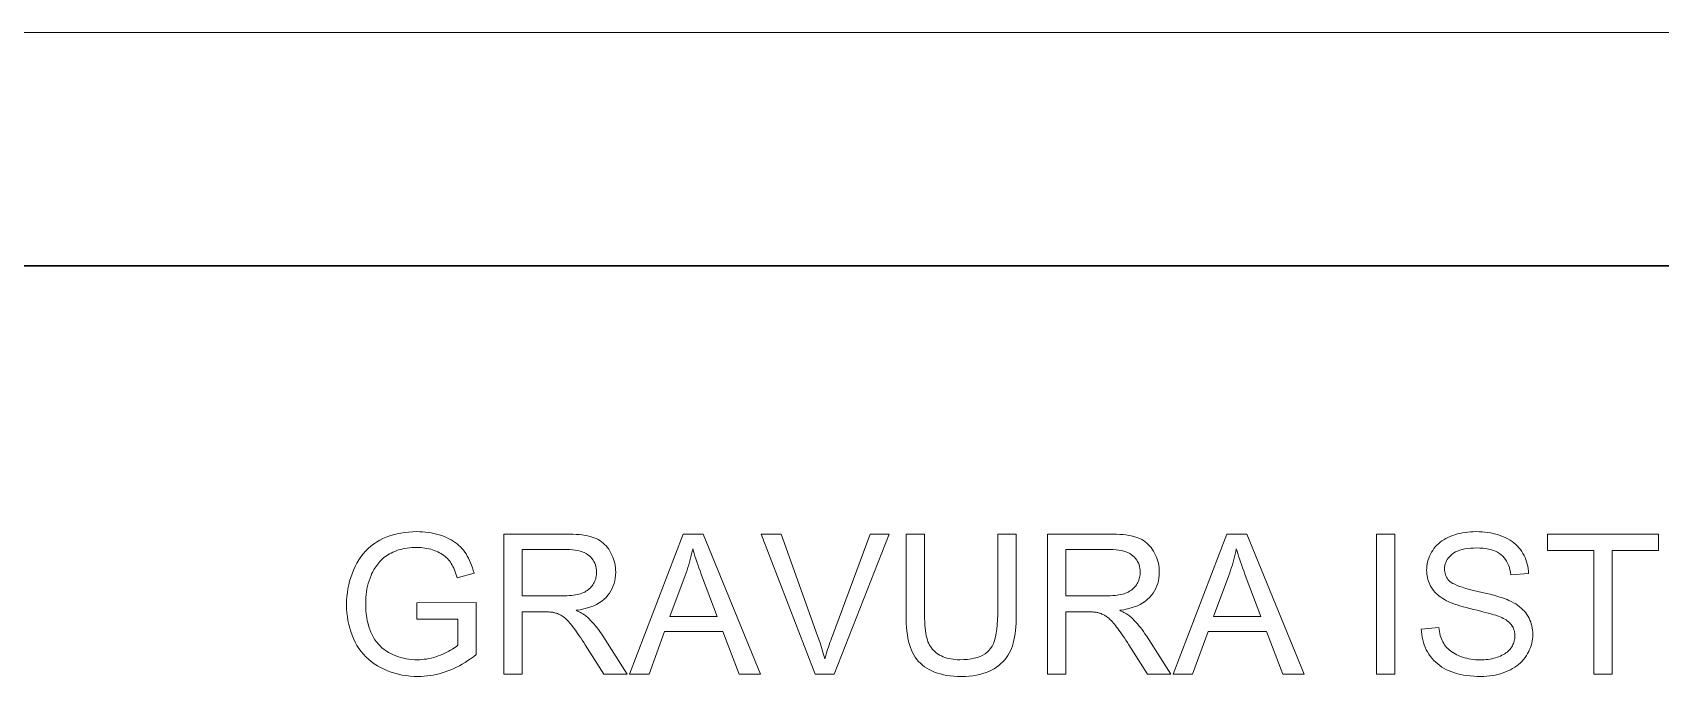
# Model space of a CAD drawing. Extents: x 0 to 297, y 0 to 420.
# Drawn here: x 213.08 to 247.94, y 406.21 to 420 of the extents above; entities that cross this region are included whole.
import ezdxf

# ---------------------------------------------------------------- set-up
doc = ezdxf.new("R2010")
doc.units = 0

msp = doc.modelspace()

# ---------------------------------------------------------------- linework, layer by layer
at = {"color": 7, "lineweight": 13}
msp.add_line((0, 420), (297, 420), dxfattribs=at)
at = {"color": 7, "lineweight": 30}
msp.add_line((20, 415), (292, 415), dxfattribs=at)
at = {"color": 7, "lineweight": 13}
for points in [[(221.306, 407.433), (221.306, 407.785), (222.576, 407.787), (222.576, 406.674), (222.518, 406.629), (222.459, 406.585), (222.399, 406.545), (222.339, 406.506), (222.279, 406.47), (222.219, 406.436), (222.158, 406.404), (222.096, 406.375), (222.035, 406.348), (221.973, 406.323), (221.91, 406.301), (221.848, 406.281), (221.785, 406.263), (221.721, 406.248), (221.658, 406.235), (221.594, 406.224), (221.529, 406.216), (221.465, 406.21), (221.4, 406.207), (221.334, 406.205), (221.247, 406.207), (221.161, 406.213), (221.076, 406.223), (220.994, 406.236), (220.912, 406.253), (220.833, 406.274), (220.755, 406.298), (220.679, 406.327), (220.604, 406.359), (220.531, 406.395), (220.461, 406.434), (220.394, 406.477), (220.33, 406.524), (220.27, 406.573), (220.214, 406.626), (220.161, 406.683), (220.112, 406.742), (220.066, 406.806), (220.024, 406.872), (219.986, 406.942), (219.951, 407.015), (219.919, 407.089), (219.892, 407.165), (219.868, 407.242), (219.848, 407.321), (219.831, 407.402), (219.818, 407.485), (219.809, 407.569), (219.803, 407.655), (219.802, 407.742), (219.803, 407.829), (219.809, 407.915), (219.818, 408), (219.831, 408.083), (219.847, 408.166), (219.867, 408.247), (219.891, 408.327), (219.919, 408.406), (219.95, 408.483), (219.985, 408.56), (220.023, 408.634), (220.064, 408.704), (220.109, 408.77), (220.157, 408.832), (220.208, 408.891), (220.262, 408.945), (220.32, 408.996), (220.381, 409.042), (220.444, 409.085), (220.512, 409.124), (220.581, 409.159), (220.653, 409.19), (220.727, 409.218), (220.803, 409.241), (220.882, 409.262), (220.962, 409.278), (221.044, 409.291), (221.128, 409.3), (221.215, 409.306), (221.304, 409.308), (221.368, 409.307), (221.431, 409.304), (221.493, 409.298), (221.554, 409.291), (221.613, 409.281), (221.672, 409.27), (221.729, 409.256), (221.784, 409.24), (221.839, 409.222), (221.892, 409.202), (221.943, 409.18), (221.993, 409.157), (222.039, 409.132), (222.084, 409.105), (222.126, 409.076), (222.167, 409.046), (222.204, 409.014), (222.24, 408.981), (222.273, 408.946), (222.304, 408.909), (222.333, 408.87), (222.361, 408.829), (222.387, 408.785), (222.412, 408.74), (222.436, 408.692), (222.458, 408.642), (222.478, 408.589), (222.497, 408.534), (222.515, 408.477), (222.531, 408.418), (222.173, 408.319), (222.159, 408.364), (222.145, 408.407), (222.13, 408.448), (222.114, 408.487), (222.098, 408.524), (222.08, 408.559), (222.063, 408.592), (222.044, 408.623), (222.025, 408.652), (222.005, 408.68), (221.985, 408.705), (221.962, 408.73), (221.938, 408.753), (221.911, 408.776), (221.884, 408.797), (221.854, 408.818), (221.823, 408.837), (221.79, 408.856), (221.755, 408.873), (221.719, 408.889), (221.681, 408.904), (221.643, 408.918), (221.604, 408.929), (221.563, 408.94), (221.523, 408.948), (221.481, 408.955), (221.438, 408.961), (221.395, 408.965), (221.351, 408.967), (221.306, 408.968), (221.252, 408.967), (221.2, 408.965), (221.149, 408.961), (221.1, 408.955), (221.052, 408.947), (221.006, 408.938), (220.961, 408.927), (220.917, 408.915), (220.875, 408.901), (220.835, 408.885), (220.796, 408.868), (220.759, 408.85), (220.723, 408.831), (220.688, 408.811), (220.656, 408.789), (220.624, 408.767), (220.595, 408.744), (220.566, 408.719), (220.54, 408.694), (220.515, 408.667), (220.491, 408.64), (220.468, 408.612), (220.447, 408.584), (220.426, 408.555), (220.406, 408.526), (220.388, 408.496), (220.371, 408.465), (220.355, 408.434), (220.339, 408.403), (220.325, 408.371), (220.304, 408.314), (220.284, 408.257), (220.267, 408.199), (220.252, 408.14), (220.239, 408.08), (220.229, 408.02), (220.221, 407.958), (220.215, 407.895), (220.212, 407.831), (220.211, 407.767), (220.212, 407.688), (220.216, 407.612), (220.223, 407.538), (220.233, 407.467), (220.245, 407.398), (220.261, 407.333), (220.278, 407.27), (220.299, 407.209), (220.323, 407.151), (220.349, 407.096), (220.378, 407.043), (220.409, 406.993), (220.443, 406.946), (220.48, 406.902), (220.519, 406.86), (220.56, 406.822), (220.604, 406.786), (220.65, 406.753), (220.699, 406.722), (220.751, 406.695), (220.804, 406.67), (220.858, 406.647), (220.912, 406.628), (220.967, 406.611), (221.023, 406.596), (221.08, 406.585), (221.137, 406.575), (221.194, 406.569), (221.253, 406.565), (221.312, 406.564), (221.363, 406.565), (221.414, 406.568), (221.465, 406.573), (221.516, 406.579), (221.567, 406.588), (221.617, 406.599), (221.667, 406.612), (221.716, 406.627), (221.766, 406.644), (221.815, 406.663), (221.863, 406.683), (221.909, 406.703), (221.952, 406.724), (221.993, 406.744), (222.031, 406.765), (222.067, 406.787), (222.101, 406.808), (222.132, 406.83), (222.161, 406.852), (222.188, 406.875), (222.188, 407.433)], [(223.168, 406.257), (223.168, 409.257), (224.498, 409.257), (224.576, 409.256), (224.651, 409.253), (224.721, 409.249), (224.788, 409.244), (224.851, 409.236), (224.91, 409.228), (224.965, 409.217), (225.017, 409.205), (225.064, 409.191), (225.108, 409.176), (225.149, 409.158), (225.188, 409.139), (225.225, 409.116), (225.261, 409.091), (225.296, 409.064), (225.328, 409.034), (225.359, 409.002), (225.388, 408.967), (225.416, 408.93), (225.441, 408.89), (225.465, 408.849), (225.486, 408.807), (225.505, 408.764), (225.521, 408.72), (225.535, 408.675), (225.546, 408.629), (225.555, 408.583), (225.561, 408.535), (225.565, 408.487), (225.566, 408.438), (225.564, 408.375), (225.558, 408.314), (225.548, 408.256), (225.533, 408.199), (225.515, 408.144), (225.492, 408.091), (225.465, 408.04), (225.434, 407.991), (225.399, 407.945), (225.359, 407.9), (225.316, 407.858), (225.268, 407.819), (225.215, 407.783), (225.158, 407.75), (225.097, 407.721), (225.03, 407.695), (224.96, 407.672), (224.885, 407.652), (224.805, 407.635), (224.721, 407.622), (224.752, 407.606), (224.781, 407.591), (224.809, 407.576), (224.835, 407.561), (224.86, 407.546), (224.883, 407.531), (224.905, 407.517), (224.925, 407.502), (224.943, 407.487), (224.96, 407.472), (224.995, 407.439), (225.029, 407.405), (225.063, 407.369), (225.097, 407.332), (225.13, 407.293), (225.163, 407.252), (225.195, 407.21), (225.227, 407.166), (225.259, 407.12), (225.29, 407.073), (225.812, 406.257), (225.312, 406.257), (224.915, 406.881), (224.881, 406.934), (224.848, 406.984), (224.817, 407.031), (224.786, 407.077), (224.757, 407.119), (224.729, 407.159), (224.702, 407.197), (224.676, 407.232), (224.652, 407.264), (224.629, 407.294), (224.607, 407.322), (224.585, 407.348), (224.564, 407.372), (224.543, 407.395), (224.522, 407.416), (224.502, 407.435), (224.483, 407.453), (224.464, 407.468), (224.445, 407.482), (224.427, 407.495), (224.41, 407.506), (224.392, 407.516), (224.374, 407.526), (224.356, 407.535), (224.338, 407.543), (224.319, 407.551), (224.301, 407.558), (224.283, 407.564), (224.265, 407.57), (224.246, 407.574), (224.232, 407.577), (224.216, 407.58), (224.198, 407.582), (224.178, 407.584), (224.157, 407.585), (224.134, 407.587), (224.11, 407.588), (224.083, 407.588), (224.055, 407.589), (224.025, 407.589), (223.565, 407.589), (223.565, 406.257)], [(225.859, 406.257), (227.011, 409.257), (227.439, 409.257), (228.666, 406.257), (228.214, 406.257), (227.864, 407.165), (226.61, 407.165), (226.28, 406.257)], [(229.841, 406.257), (228.679, 409.257), (229.108, 409.257), (229.888, 407.077), (229.907, 407.025), (229.925, 406.974), (229.942, 406.923), (229.959, 406.873), (229.975, 406.823), (229.99, 406.775), (230.005, 406.727), (230.019, 406.679), (230.033, 406.632), (230.046, 406.586), (230.06, 406.635), (230.074, 406.684), (230.089, 406.733), (230.105, 406.783), (230.121, 406.832), (230.137, 406.881), (230.154, 406.93), (230.171, 406.979), (230.189, 407.028), (230.207, 407.077), (231.018, 409.257), (231.423, 409.257), (230.248, 406.257)], [(233.748, 409.257), (234.145, 409.257), (234.145, 407.523), (234.144, 407.435), (234.141, 407.35), (234.135, 407.269), (234.128, 407.191), (234.119, 407.118), (234.108, 407.048), (234.094, 406.981), (234.079, 406.919), (234.062, 406.86), (234.042, 406.805), (234.02, 406.753), (233.995, 406.703), (233.966, 406.654), (233.934, 406.608), (233.899, 406.564), (233.86, 406.522), (233.818, 406.481), (233.773, 406.443), (233.725, 406.407), (233.673, 406.372), (233.618, 406.341), (233.559, 406.312), (233.498, 406.287), (233.433, 406.266), (233.364, 406.247), (233.292, 406.232), (233.217, 406.22), (233.139, 406.212), (233.057, 406.207), (232.972, 406.205), (232.889, 406.207), (232.81, 406.211), (232.733, 406.219), (232.659, 406.229), (232.589, 406.242), (232.521, 406.258), (232.457, 406.277), (232.396, 406.298), (232.338, 406.323), (232.282, 406.351), (232.23, 406.381), (232.181, 406.414), (232.135, 406.45), (232.093, 406.488), (232.053, 406.529), (232.016, 406.572), (231.982, 406.618), (231.952, 406.666), (231.924, 406.718), (231.9, 406.771), (231.878, 406.828), (231.858, 406.889), (231.841, 406.955), (231.826, 407.024), (231.814, 407.097), (231.803, 407.174), (231.795, 407.255), (231.79, 407.341), (231.786, 407.43), (231.785, 407.523), (231.785, 409.257), (232.182, 409.257), (232.182, 407.525), (232.183, 407.449), (232.185, 407.377), (232.189, 407.309), (232.194, 407.246), (232.2, 407.186), (232.208, 407.13), (232.218, 407.079), (232.229, 407.032), (232.241, 406.988), (232.255, 406.949), (232.27, 406.913), (232.288, 406.879), (232.308, 406.846), (232.33, 406.815), (232.354, 406.785), (232.38, 406.758), (232.408, 406.732), (232.438, 406.707), (232.47, 406.685), (232.504, 406.664), (232.541, 406.645), (232.578, 406.628), (232.618, 406.613), (232.659, 406.6), (232.701, 406.589), (232.745, 406.58), (232.791, 406.573), (232.838, 406.568), (232.887, 406.565), (232.937, 406.564), (233.022, 406.566), (233.102, 406.572), (233.177, 406.581), (233.247, 406.595), (233.312, 406.613), (233.372, 406.635), (233.427, 406.661), (233.477, 406.691), (233.522, 406.724), (233.561, 406.762), (233.597, 406.805), (233.628, 406.856), (233.656, 406.914), (233.681, 406.979), (233.701, 407.052), (233.718, 407.132), (233.731, 407.219), (233.74, 407.314), (233.746, 407.416), (233.748, 407.525)], [(234.812, 406.257), (234.812, 409.257), (236.142, 409.257), (236.22, 409.256), (236.295, 409.253), (236.365, 409.249), (236.432, 409.244), (236.495, 409.236), (236.554, 409.228), (236.609, 409.217), (236.661, 409.205), (236.708, 409.191), (236.752, 409.176), (236.793, 409.158), (236.832, 409.139), (236.869, 409.116), (236.905, 409.091), (236.939, 409.064), (236.972, 409.034), (237.003, 409.002), (237.032, 408.967), (237.059, 408.93), (237.085, 408.89), (237.109, 408.849), (237.13, 408.807), (237.149, 408.764), (237.165, 408.72), (237.179, 408.675), (237.19, 408.629), (237.199, 408.583), (237.205, 408.535), (237.209, 408.487), (237.21, 408.438), (237.208, 408.375), (237.202, 408.314), (237.192, 408.256), (237.177, 408.199), (237.158, 408.144), (237.136, 408.091), (237.109, 408.04), (237.078, 407.991), (237.043, 407.945), (237.003, 407.9), (236.96, 407.858), (236.912, 407.819), (236.859, 407.783), (236.802, 407.75), (236.74, 407.721), (236.674, 407.695), (236.604, 407.672), (236.529, 407.652), (236.449, 407.635), (236.365, 407.622), (236.396, 407.606), (236.425, 407.591), (236.453, 407.576), (236.479, 407.561), (236.504, 407.546), (236.527, 407.531), (236.548, 407.517), (236.569, 407.502), (236.587, 407.487), (236.604, 407.472), (236.639, 407.439), (236.673, 407.405), (236.707, 407.369), (236.741, 407.332), (236.774, 407.293), (236.806, 407.252), (236.839, 407.21), (236.871, 407.166), (236.903, 407.12), (236.934, 407.073), (237.456, 406.257), (236.956, 406.257), (236.559, 406.881), (236.525, 406.934), (236.492, 406.984), (236.461, 407.031), (236.43, 407.077), (236.401, 407.119), (236.373, 407.159), (236.346, 407.197), (236.32, 407.232), (236.296, 407.264), (236.273, 407.294), (236.251, 407.322), (236.229, 407.348), (236.207, 407.372), (236.187, 407.395), (236.166, 407.416), (236.146, 407.435), (236.127, 407.453), (236.108, 407.468), (236.089, 407.482), (236.071, 407.495), (236.053, 407.506), (236.036, 407.516), (236.018, 407.526), (236, 407.535), (235.982, 407.543), (235.963, 407.551), (235.945, 407.558), (235.927, 407.564), (235.909, 407.57), (235.89, 407.574), (235.876, 407.577), (235.86, 407.58), (235.842, 407.582), (235.822, 407.584), (235.801, 407.585), (235.778, 407.587), (235.754, 407.588), (235.727, 407.588), (235.699, 407.589), (235.669, 407.589), (235.209, 407.589), (235.209, 406.257)], [(237.503, 406.257), (238.655, 409.257), (239.083, 409.257), (240.31, 406.257), (239.858, 406.257), (239.508, 407.165), (238.254, 407.165), (237.924, 406.257)], [(241.859, 406.257), (241.859, 409.257), (242.257, 409.257), (242.257, 406.257)], [(242.821, 407.22), (243.196, 407.253), (243.202, 407.209), (243.209, 407.166), (243.218, 407.125), (243.228, 407.086), (243.24, 407.048), (243.253, 407.012), (243.268, 406.978), (243.284, 406.945), (243.301, 406.914), (243.32, 406.884), (243.34, 406.856), (243.363, 406.828), (243.388, 406.802), (243.415, 406.777), (243.444, 406.753), (243.475, 406.731), (243.508, 406.709), (243.544, 406.688), (243.582, 406.669), (243.621, 406.651), (243.663, 406.634), (243.705, 406.618), (243.749, 406.605), (243.793, 406.594), (243.839, 406.584), (243.885, 406.576), (243.933, 406.57), (243.982, 406.565), (244.031, 406.562), (244.082, 406.562), (244.127, 406.562), (244.171, 406.564), (244.213, 406.568), (244.255, 406.572), (244.296, 406.578), (244.335, 406.586), (244.374, 406.595), (244.411, 406.605), (244.448, 406.616), (244.483, 406.629), (244.517, 406.643), (244.549, 406.658), (244.579, 406.674), (244.608, 406.691), (244.635, 406.709), (244.66, 406.728), (244.683, 406.748), (244.704, 406.769), (244.724, 406.791), (244.742, 406.814), (244.758, 406.838), (244.772, 406.862), (244.785, 406.887), (244.796, 406.912), (244.806, 406.937), (244.813, 406.963), (244.819, 406.99), (244.823, 407.016), (244.826, 407.043), (244.827, 407.071), (244.826, 407.099), (244.823, 407.126), (244.819, 407.153), (244.814, 407.178), (244.806, 407.203), (244.797, 407.228), (244.787, 407.251), (244.774, 407.274), (244.76, 407.296), (244.745, 407.318), (244.727, 407.338), (244.708, 407.358), (244.686, 407.378), (244.662, 407.397), (244.636, 407.415), (244.608, 407.432), (244.578, 407.449), (244.546, 407.465), (244.511, 407.48), (244.475, 407.495), (244.448, 407.505), (244.415, 407.516), (244.376, 407.528), (244.331, 407.541), (244.281, 407.555), (244.225, 407.57), (244.162, 407.586), (244.094, 407.603), (244.02, 407.622), (243.941, 407.641), (243.86, 407.661), (243.785, 407.68), (243.715, 407.7), (243.65, 407.719), (243.589, 407.737), (243.534, 407.756), (243.483, 407.774), (243.438, 407.793), (243.397, 407.811), (243.362, 407.828), (243.32, 407.851), (243.28, 407.875), (243.242, 407.901), (243.207, 407.927), (243.174, 407.954), (243.143, 407.983), (243.114, 408.012), (243.088, 408.043), (243.063, 408.075), (243.041, 408.108), (243.021, 408.141), (243.003, 408.176), (242.988, 408.211), (242.974, 408.247), (242.962, 408.284), (242.953, 408.322), (242.945, 408.361), (242.94, 408.4), (242.937, 408.44), (242.936, 408.481), (242.937, 408.526), (242.941, 408.571), (242.947, 408.615), (242.957, 408.658), (242.968, 408.701), (242.982, 408.743), (242.999, 408.785), (243.018, 408.826), (243.04, 408.866), (243.065, 408.906), (243.092, 408.944), (243.121, 408.981), (243.153, 409.016), (243.187, 409.048), (243.223, 409.079), (243.262, 409.108), (243.303, 409.135), (243.347, 409.161), (243.393, 409.184), (243.441, 409.205), (243.491, 409.225), (243.543, 409.242), (243.595, 409.258), (243.648, 409.271), (243.703, 409.282), (243.758, 409.291), (243.815, 409.299), (243.873, 409.304), (243.932, 409.307), (243.992, 409.308), (244.058, 409.307), (244.122, 409.303), (244.185, 409.298), (244.246, 409.291), (244.306, 409.281), (244.364, 409.269), (244.42, 409.255), (244.475, 409.239), (244.528, 409.221), (244.58, 409.2), (244.63, 409.178), (244.677, 409.153), (244.722, 409.127), (244.765, 409.098), (244.806, 409.068), (244.844, 409.035), (244.879, 409), (244.913, 408.964), (244.943, 408.925), (244.972, 408.884), (244.998, 408.842), (245.022, 408.798), (245.043, 408.754), (245.061, 408.708), (245.077, 408.662), (245.091, 408.614), (245.102, 408.565), (245.11, 408.515), (245.116, 408.464), (245.119, 408.411), (244.739, 408.383), (244.731, 408.438), (244.721, 408.491), (244.707, 408.541), (244.691, 408.588), (244.671, 408.632), (244.649, 408.674), (244.624, 408.713), (244.596, 408.749), (244.565, 408.782), (244.531, 408.813), (244.494, 408.84), (244.453, 408.865), (244.41, 408.887), (244.362, 408.906), (244.312, 408.922), (244.258, 408.935), (244.201, 408.945), (244.14, 408.952), (244.076, 408.956), (244.008, 408.958), (243.938, 408.957), (243.872, 408.953), (243.81, 408.946), (243.751, 408.937), (243.697, 408.925), (243.646, 408.91), (243.6, 408.893), (243.557, 408.873), (243.518, 408.851), (243.483, 408.826), (243.452, 408.799), (243.424, 408.771), (243.399, 408.742), (243.378, 408.712), (243.36, 408.68), (243.345, 408.648), (243.333, 408.615), (243.325, 408.58), (243.32, 408.544), (243.319, 408.508), (243.32, 408.476), (243.323, 408.445), (243.329, 408.416), (243.337, 408.387), (243.348, 408.36), (243.361, 408.334), (243.376, 408.309), (243.393, 408.286), (243.413, 408.263), (243.435, 408.242), (243.462, 408.221), (243.496, 408.2), (243.537, 408.179), (243.586, 408.157), (243.642, 408.136), (243.706, 408.115), (243.777, 408.093), (243.855, 408.071), (243.941, 408.05), (244.034, 408.028), (244.128, 408.006), (244.215, 407.985), (244.297, 407.965), (244.372, 407.945), (244.442, 407.925), (244.505, 407.906), (244.562, 407.888), (244.614, 407.87), (244.659, 407.853), (244.698, 407.836), (244.749, 407.812), (244.797, 407.786), (244.843, 407.758), (244.885, 407.73), (244.925, 407.7), (244.963, 407.668), (244.997, 407.636), (245.029, 407.602), (245.058, 407.567), (245.085, 407.53), (245.108, 407.493), (245.13, 407.454), (245.148, 407.414), (245.164, 407.373), (245.178, 407.331), (245.189, 407.288), (245.198, 407.244), (245.204, 407.198), (245.208, 407.152), (245.209, 407.104), (245.208, 407.056), (245.204, 407.009), (245.197, 406.963), (245.187, 406.917), (245.175, 406.871), (245.16, 406.826), (245.142, 406.782), (245.122, 406.738), (245.098, 406.695), (245.072, 406.653), (245.044, 406.611), (245.013, 406.572), (244.979, 406.534), (244.943, 406.498), (244.905, 406.464), (244.865, 406.432), (244.822, 406.402), (244.776, 406.374), (244.729, 406.348), (244.678, 406.323), (244.626, 406.301), (244.573, 406.281), (244.518, 406.263), (244.463, 406.248), (244.405, 406.235), (244.347, 406.224), (244.287, 406.216), (244.226, 406.21), (244.164, 406.207), (244.1, 406.205), (244.02, 406.207), (243.943, 406.21), (243.868, 406.216), (243.796, 406.224), (243.726, 406.235), (243.659, 406.248), (243.595, 406.264), (243.533, 406.281), (243.474, 406.302), (243.418, 406.324), (243.364, 406.349), (243.312, 406.376), (243.263, 406.406), (243.217, 406.438), (243.172, 406.473), (243.13, 406.51), (243.091, 406.549), (243.053, 406.591), (243.019, 406.635), (242.986, 406.681), (242.956, 406.73), (242.929, 406.779), (242.905, 406.83), (242.885, 406.882), (242.867, 406.935), (242.852, 406.99), (242.84, 407.046), (242.831, 407.103), (242.824, 407.161)], [(246.515, 406.257), (246.515, 408.903), (245.527, 408.903), (245.527, 409.257), (247.905, 409.257), (247.905, 408.903), (246.912, 408.903), (246.912, 406.257)], [(223.565, 407.933), (224.418, 407.933), (224.471, 407.933), (224.522, 407.935), (224.571, 407.938), (224.617, 407.942), (224.661, 407.947), (224.702, 407.953), (224.741, 407.96), (224.778, 407.969), (224.812, 407.978), (224.844, 407.989), (224.874, 408.001), (224.902, 408.014), (224.929, 408.029), (224.955, 408.045), (224.979, 408.062), (225.001, 408.081), (225.023, 408.101), (225.042, 408.122), (225.06, 408.145), (225.077, 408.169), (225.092, 408.194), (225.106, 408.219), (225.118, 408.245), (225.128, 408.271), (225.137, 408.298), (225.144, 408.325), (225.15, 408.353), (225.154, 408.381), (225.156, 408.409), (225.157, 408.438), (225.155, 408.48), (225.151, 408.52), (225.143, 408.559), (225.132, 408.596), (225.118, 408.632), (225.101, 408.666), (225.081, 408.699), (225.058, 408.73), (225.032, 408.76), (225.002, 408.788), (224.97, 408.814), (224.933, 408.837), (224.894, 408.858), (224.85, 408.876), (224.803, 408.891), (224.753, 408.903), (224.698, 408.913), (224.641, 408.92), (224.579, 408.924), (224.514, 408.925), (223.565, 408.925)], [(226.724, 407.489), (227.741, 407.489), (227.428, 408.319), (227.4, 408.394), (227.374, 408.465), (227.349, 408.534), (227.326, 408.601), (227.304, 408.664), (227.283, 408.725), (227.264, 408.783), (227.246, 408.839), (227.23, 408.891), (227.216, 408.941), (227.204, 408.884), (227.191, 408.826), (227.177, 408.769), (227.162, 408.711), (227.146, 408.654), (227.13, 408.597), (227.112, 408.54), (227.094, 408.482), (227.074, 408.425), (227.054, 408.368)], [(235.209, 407.933), (236.062, 407.933), (236.115, 407.933), (236.166, 407.935), (236.215, 407.938), (236.261, 407.942), (236.305, 407.947), (236.346, 407.953), (236.385, 407.96), (236.422, 407.969), (236.456, 407.978), (236.488, 407.989), (236.518, 408.001), (236.546, 408.014), (236.573, 408.029), (236.599, 408.045), (236.623, 408.062), (236.645, 408.081), (236.667, 408.101), (236.686, 408.122), (236.704, 408.145), (236.721, 408.169), (236.736, 408.194), (236.75, 408.219), (236.762, 408.245), (236.772, 408.271), (236.781, 408.298), (236.788, 408.325), (236.794, 408.353), (236.798, 408.381), (236.8, 408.409), (236.801, 408.438), (236.799, 408.48), (236.795, 408.52), (236.787, 408.559), (236.776, 408.596), (236.762, 408.632), (236.745, 408.666), (236.725, 408.699), (236.702, 408.73), (236.676, 408.76), (236.646, 408.788), (236.614, 408.814), (236.577, 408.837), (236.538, 408.858), (236.494, 408.876), (236.447, 408.891), (236.396, 408.903), (236.342, 408.913), (236.285, 408.92), (236.223, 408.924), (236.158, 408.925), (235.209, 408.925)], [(238.368, 407.489), (239.385, 407.489), (239.072, 408.319), (239.044, 408.394), (239.018, 408.465), (238.993, 408.534), (238.97, 408.601), (238.947, 408.664), (238.927, 408.725), (238.908, 408.783), (238.89, 408.839), (238.874, 408.891), (238.859, 408.941), (238.848, 408.884), (238.835, 408.826), (238.821, 408.769), (238.806, 408.711), (238.79, 408.654), (238.774, 408.597), (238.756, 408.54), (238.738, 408.482), (238.718, 408.425), (238.698, 408.368)]]:
    msp.add_lwpolyline(points, close=True, dxfattribs=at)

doc.saveas('drawing.dxf')
